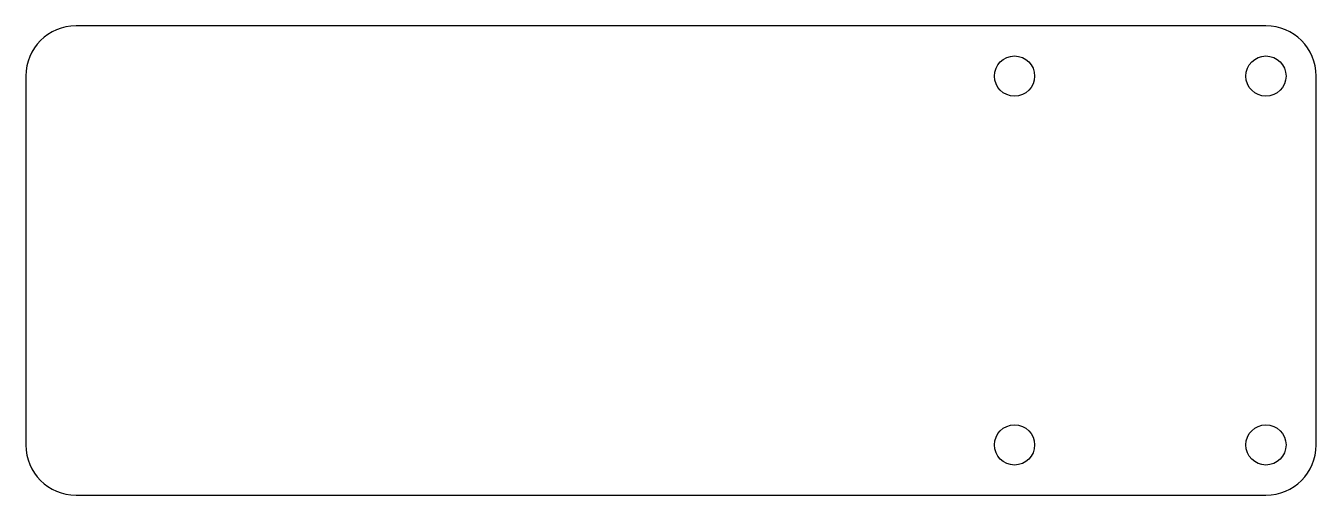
# Model space of a CAD drawing. Header units: millimetres. Extents: x 0 to 38.5, y 0 to 14.
import ezdxf

# ---------------------------------------------------------------- set-up
doc = ezdxf.new("R2010")
doc.units = ezdxf.units.MM
doc.layers.get('0').update_dxf_attribs({"lineweight": 25})

msp = doc.modelspace()

# ---------------------------------------------------------------- linework, layer by layer
for p, q in [((37, 14), (1.5, 14)), ((0, 12.5), (0, 1.5)), ((38.5, 1.5), (38.5, 12.5)), ((1.5, 0), (37, 0))]:
    msp.add_line(p, q)
for centre in [(29.5, 12.5), (37, 12.5), (29.5, 1.5), (37, 1.5)]:
    msp.add_circle(centre, 0.6)
for centre, start, end in [((1.5, 12.5), 90, 180), ((37, 12.5), 0, 90), ((1.5, 1.5), 180, 270), ((37, 1.5), 270, 0)]:
    msp.add_arc(centre, 1.5, start, end)

doc.saveas('drawing.dxf')
